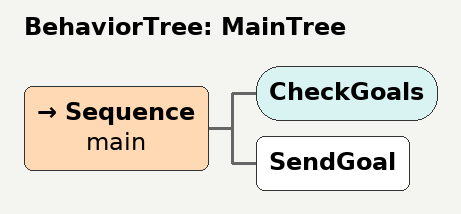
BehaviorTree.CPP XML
<root main_tree_to_execute="MainTree">
  <BehaviorTree ID="MainTree">
  <Sequence name="main">
    <CheckGoals/>
    <SendGoal/>
  </Sequence>
  </BehaviorTree>
</root>
